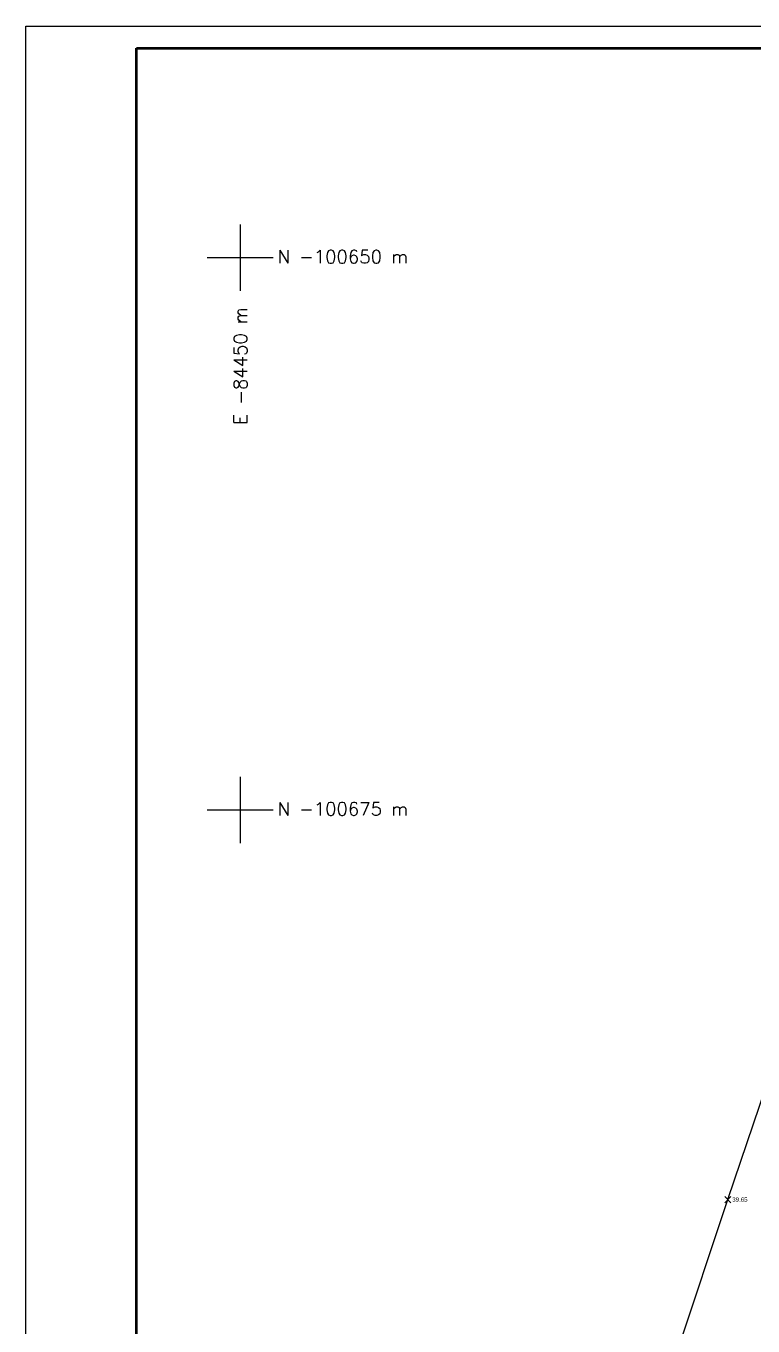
# Model space of a CAD drawing. Header units: metres. Extents: x -84460 to -84291, y -100758 to -100640.
# Drawn here: x -84459.7 to -84426.8, y -100698.4 to -100639.5 of the extents above; entities that cross this region are included whole.
import ezdxf

# ---------------------------------------------------------------- set-up
doc = ezdxf.new("R2010")
doc.units = ezdxf.units.M
doc.header["$MEASUREMENT"] = 0
doc.layers.get('0').update_dxf_attribs({"color": 35})
for name, color, linetype in [('LEGENDA', 7, 'Continuous'), ('Muros', 9, 'Continuous'), ('pontos correctos', 35, 'Continuous')]:
    doc.layers.add(name, color=color, linetype=linetype)
doc.styles.add('5mm', font='simplex', dxfattribs={"height": 5})

msp = doc.modelspace()

# ---------------------------------------------------------------- linework, layer by layer
at = {"color": 7}
for p, q in [((-84450, -100648.5), (-84450, -100651.5)), ((-84451.5, -100650), (-84448.5, -100650)), ((-84450, -100673.5), (-84450, -100676.5)), ((-84451.5, -100675), (-84448.5, -100675))]:
    msp.add_line(p, q, dxfattribs=at)
at = {"layer": 'LEGENDA', "lineweight": 50}
for p, q in [((-84454.69, -100757.457), (-84454.69, -100640.518)), ((-84454.69, -100640.518), (-84292.497, -100640.518))]:
    msp.add_line(p, q, dxfattribs=at)
at = {"layer": 'LEGENDA'}
msp.add_lwpolyline([(-84291.496, -100758.458), (-84459.696, -100758.458), (-84459.696, -100639.517), (-84291.496, -100639.517)], close=True, dxfattribs=at)
at = {"layer": 'Muros'}
msp.add_polyline3d([(-84430.198, -100699.483, -0.353), (-84427.921, -100692.641, -0.461), (-84423.598, -100679.923, -0.303), (-84419.863, -100669.096, -0.313), (-84418.402, -100664.804, -0.409), (-84416.414, -100659.527, -0.462), (-84415.938, -100657.8, -0.51), (-84415.138, -100655.471, -0.52), (-84413.108, -100651.107, -0.551)], dxfattribs=at)
at = {"layer": 'pontos correctos', "linetype": 'Continuous'}
for p, q in [((-84427.78, -100692.5, 39.652), (-84428.062, -100692.782, 39.652)), ((-84427.78, -100692.782, 39.652), (-84428.062, -100692.5, 39.652))]:
    msp.add_line(p, q, dxfattribs=at)

# ---------------------------------------------------------------- texts
at = {"color": 7, "style": '5mm'}
for s, p in [('N -100650 m', (-84448.31, -100650.258)), ('N -100675 m', (-84448.31, -100675.258))]:
    msp.add_text(s, height=0.6, dxfattribs=at).set_placement(p)
msp.add_text('E -84450 m', height=0.6, rotation=90, dxfattribs=at).set_placement((-84449.686, -100657.563))
at = {"layer": 'pontos correctos', "color": 35, "insert": (-84427.721, -100692.641, 39.652), "char_height": 0.2, "attachment_point": 4}
msp.add_mtext('39.65', dxfattribs=at)

doc.saveas('drawing.dxf')
